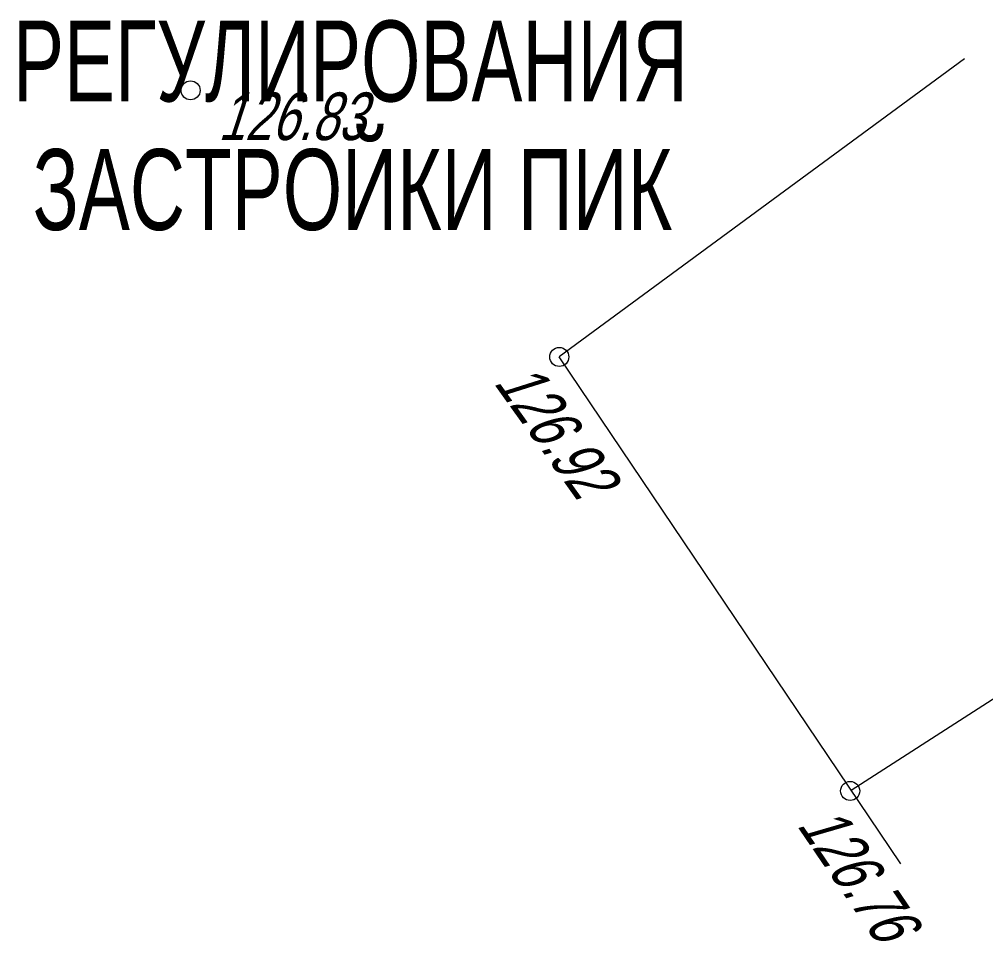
# Model space of a CAD drawing. Extents: x 10098 to 11902, y 8648 to 10202.
# Drawn here: x 10625.86 to 10646.14, y 9375.31 to 9394.69 of the extents above; entities that cross this region are included whole.
import ezdxf
from ezdxf.enums import TextEntityAlignment as Align

# ---------------------------------------------------------------- set-up
doc = ezdxf.new("R2010")
doc.units = 0
for name, color, linetype in [('20_Строения', 7, 'Continuous'), ('38_Высотные_отметки', 7, 'Continuous'), ('50_Красные_линии', 7, 'Continuous')]:
    doc.layers.add(name, color=color, linetype=linetype)
doc.styles.add('mggt', font='russian_1251.shx', dxfattribs={"width": 0.75, "oblique": 18, "height": 1})
doc.styles.add('Style-RUSSIAN_1251', font='RUSSIAN_1251.shx')

msp = doc.modelspace()

# ---------------------------------------------------------------- linework, layer by layer
at = {"layer": '20_Строения', "color": 8, "linetype": 'Continuous', "lineweight": 15}
for points in [[(10645.703, 9393.858), (10637.194, 9387.595)], [(10644.366, 9376.951), (10637.194, 9387.595)], [(10643.324, 9378.497), (10654.572, 9385.733)]]:
    msp.add_lwpolyline(points, dxfattribs=at)
at = {"layer": '38_Высотные_отметки', "color": 8, "lineweight": 9}
for centre in [(10629.453, 9393.195, 126.83), (10637.194, 9387.595, 126.918), (10643.3, 9378.478, 126.764)]:
    msp.add_circle(centre, 0.2, dxfattribs=at)

# ---------------------------------------------------------------- texts
at = {"layer": '38_Высотные_отметки', "color": 8, "lineweight": 15, "style": 'mggt', "oblique": 18, "width": 0.75}
msp.add_text('126.83    ', height=1, dxfattribs=at).set_placement((10630.027, 9392.15))
for s, rotation, p in [('126.92    ', 305.5338, (10635.803, 9387.054, 126.918)), ('126.76    ', 304.2356, (10642.169, 9377.762, 126.764))]:
    msp.add_text(s, height=1, rotation=rotation, dxfattribs=at).set_placement(p)
at = {"layer": '50_Красные_линии', "color": 8, "linetype": 'Continuous', "lineweight": 53, "style": 'Style-RUSSIAN_1251', "width": 0.705883}
for s, p in [('РЕГУЛИРОВАНИЯ', (10632.809, 9393.811)), ('ЗАСТРОЙКИ ПИК', (10632.852, 9391.112))]:
    msp.add_text(s, height=1.7, dxfattribs=at).set_placement(p, align=Align.MIDDLE_CENTER)

doc.saveas('drawing.dxf')
